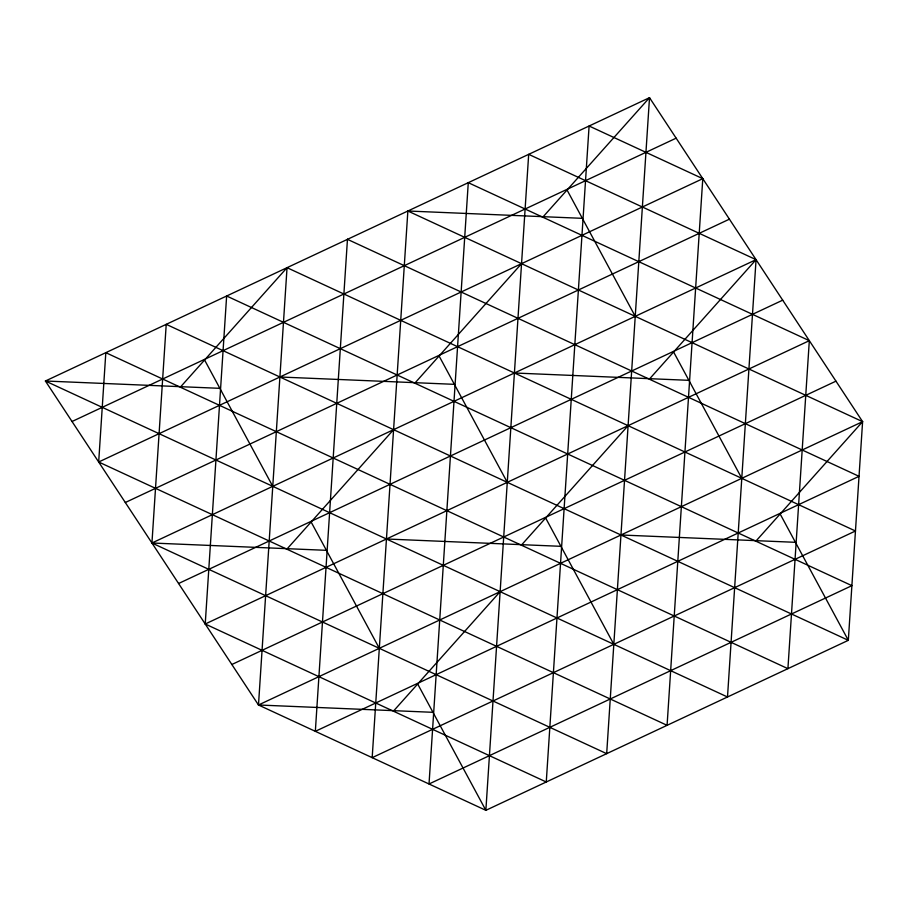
<?xml version="1.0" encoding="UTF-8"?>
<svg xmlns="http://www.w3.org/2000/svg" width="908" height="908" viewBox="0 0 908 908"><rect width="100%" height="100%" fill="white"/><g stroke="black" fill="none" stroke-linecap="round" stroke-linejoin="round"><path stroke-width="1.36" d="M98.677 462.002L105.816 352.679L787.917 668.663L809.323 340.67L468.278 182.678L429.019 783.99L851.897 585.66L226.637 296.008L205.219 624L546.264 781.992L589.099 126.008L702.781 178.672L667.085 725.322L98.677 462.002L702.781 178.672M432.968 712.315L258.485 704.994L45.4 381.008L649.515 97.678L862.6 421.664L848.322 640.322L485.859 810.322L258.485 704.994L287.041 267.678L855.461 530.998L372.178 757.658L407.862 211.008L582.346 218.329M180.749 386.695L287.041 267.678M543.211 216.694L649.515 97.678L606.68 753.663L151.942 543.007L166.221 324.338L848.322 640.322L780.142 513.985M415.251 382.688L521.544 263.672M287.291 548.682L393.584 429.666M649.765 378.681L756.058 259.665L528.683 154.337L485.859 810.322L417.68 683.985M521.805 544.675L628.098 425.67M393.845 710.68L500.138 591.664M756.307 540.68L862.6 421.664L407.862 211.008M72.038 421.505L676.142 138.175M125.304 502.51L729.419 219.168M178.581 583.504L782.696 300.173M205.219 624L809.323 340.67M231.858 664.497L835.962 381.167M258.485 704.994L862.6 421.664M514.416 373.006L688.888 380.327M279.902 377.002L454.386 384.334M219.872 388.329L45.4 381.008L727.501 696.992L756.058 259.665L151.942 543.007L326.426 550.327M620.959 534.994L795.431 542.314M386.456 539L560.928 546.321M673.6 351.998L741.779 478.334M567.046 189.999L635.237 316.336M545.64 517.991L613.819 644.328M439.086 355.993L507.277 482.33M311.126 521.998L379.317 648.335M204.584 359.999L272.763 486.336M347.458 239.337L315.337 731.326L859.036 476.325L347.458 239.337"/></g></svg>
